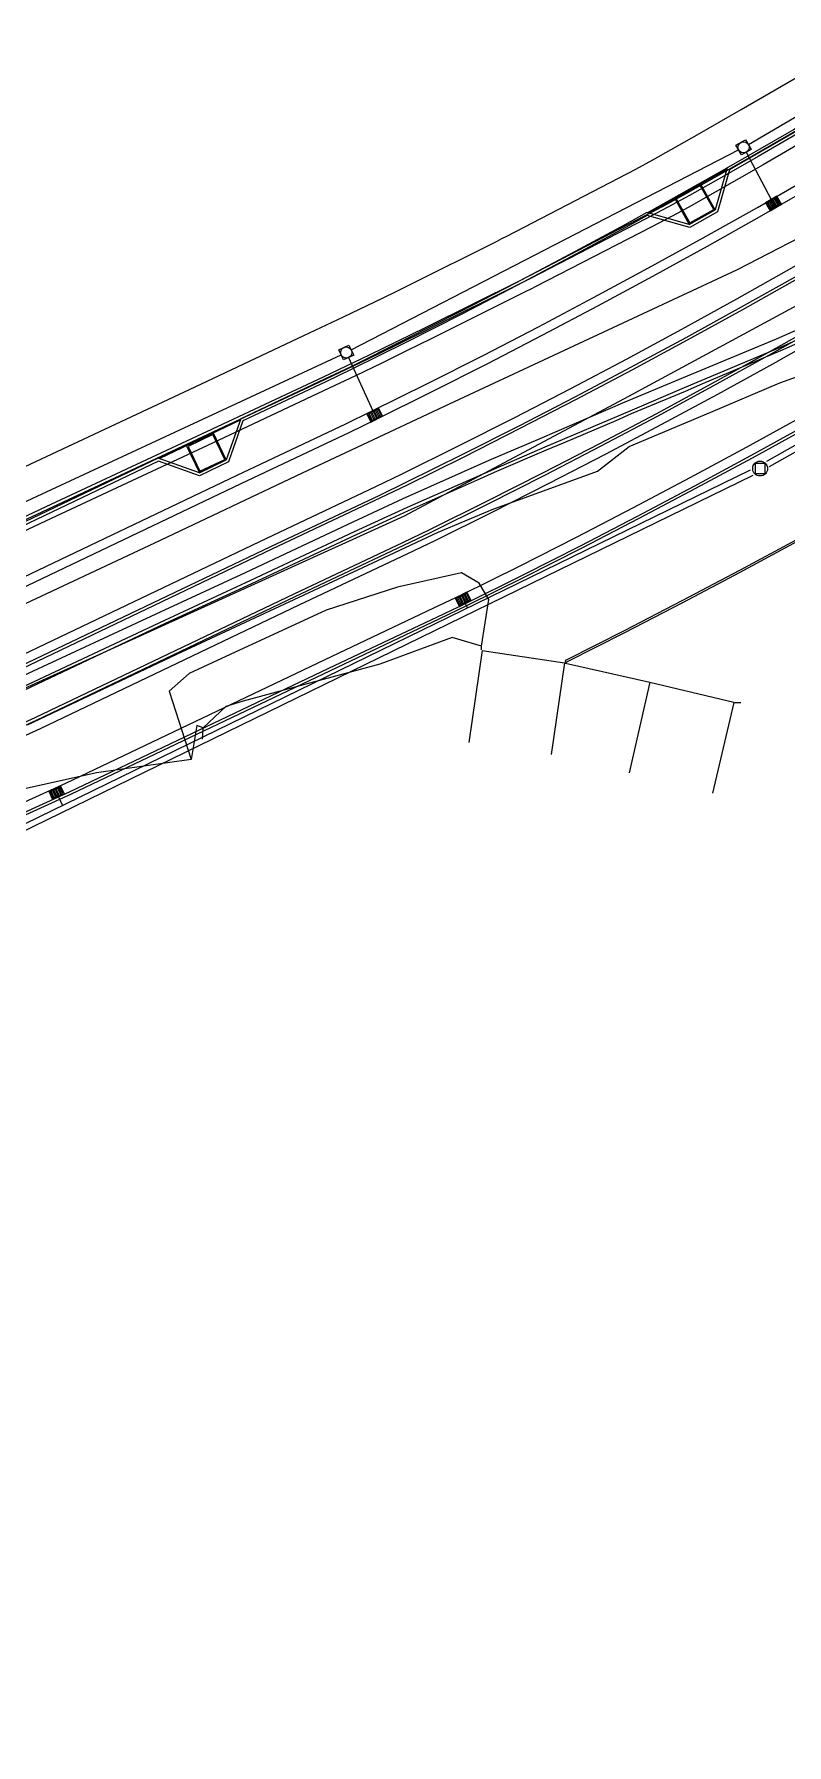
# Model space of a CAD drawing. Header units: millimetres. Extents: x 229854 to 231132, y 144419 to 144704.
# Drawn here: x 230961.6 to 231002.1, y 144540.2 to 144632.2 of the extents above; entities that cross this region are included whole.
import ezdxf

# ---------------------------------------------------------------- set-up
doc = ezdxf.new("R2010")
doc.units = ezdxf.units.MM
for name, color, linetype in [('Fond de plan1', 7, 'Continuous'), ('G - Bde contrebutage', 191, 'Continuous'), ('G - Bordure', 40, 'Continuous'), ('G - CV', 151, 'Continuous'), ('G - Eg2302 - Av', 1, 'Continuous'), ('G - Egout Ext', 134, 'Continuous'), ('G - Egout_EP', 5, 'Continuous'), ('G - Elec - gaine', 191, 'Continuous'), ('G - FE', 160, 'Continuous')]:
    doc.layers.add(name, color=color, linetype=linetype)

msp = doc.modelspace()

# ---------------------------------------------------------------- linework, layer by layer
at = {"layer": 'Fond de plan1'}
for points in [[(230930.772, 144599.841), (230933.266, 144597.113), (230935.87, 144597.249), (230950.134, 144603.734), (230956.421, 144606.608), (230961.1, 144608.925), (230970.25, 144613.21), (230976.084, 144615.968), (230978.22, 144616.982), (230980.353, 144618.002), (230981.049, 144618.339), (230981.741, 144618.682), (230986.482, 144621.057), (230986.735, 144621.184), (230987.004, 144621.321), (230993.024, 144624.432), (230993.951, 144624.921), (230994.87, 144625.427), (230997.244, 144626.769), (230999.61, 144628.126), (231008.423, 144633.222), (231014.998, 144637.038), (231023.722, 144642.141)], [(230930.772, 144599.841), (230933.266, 144597.113), (230935.87, 144597.249), (230950.134, 144603.734), (230956.421, 144606.608), (230961.1, 144608.925), (230970.25, 144613.21), (230976.084, 144615.968), (230978.22, 144616.982), (230980.353, 144618.002), (230981.049, 144618.339), (230981.741, 144618.682), (230986.482, 144621.057), (230986.735, 144621.184), (230987.004, 144621.321), (230993.024, 144624.432), (230993.951, 144624.921), (230994.87, 144625.427), (230997.244, 144626.769), (230999.61, 144628.126), (231008.423, 144633.222), (231014.998, 144637.038), (231023.722, 144642.141)], [(230956.59, 144604.124), (230962.226, 144606.765), (230970.877, 144610.808), (230977.15, 144613.751), (230978.386, 144614.335), (230979.617, 144614.927), (230981.125, 144615.663), (230982.63, 144616.406), (230987.725, 144618.94), (230987.959, 144619.057), (230988.21, 144619.185), (230994.417, 144622.405), (230995.462, 144622.958), (230996.499, 144623.526), (230998.471, 144624.636), (231000.435, 144625.762), (231009.413, 144630.956)], [(231009.474, 144630.808), (231000.524, 144625.611), (230998.683, 144624.552), (230996.831, 144623.511), (230995.663, 144622.873), (230994.486, 144622.252), (230988.281, 144619.038), (230988.035, 144618.913), (230987.807, 144618.799), (230982.712, 144616.263), (230981.108, 144615.469), (230979.499, 144614.684), (230978.366, 144614.139), (230977.23, 144613.602), (230970.931, 144610.652), (230962.298, 144606.619), (230956.652, 144603.975)], [(231009.731, 144630.36), (231000.797, 144625.159), (230999.512, 144624.417), (230998.222, 144623.682), (230996.928, 144622.955), (230996.213, 144622.561), (230995.493, 144622.174), (230994.769, 144621.796), (230988.575, 144618.607), (230988.295, 144618.465), (230988.035, 144618.334), (230982.944, 144615.797), (230981.616, 144615.14), (230980.284, 144614.491), (230978.87, 144613.812), (230977.453, 144613.141), (230971.171, 144610.188), (230962.501, 144606.135), (230956.877, 144603.493)], [(231007.217, 144623.541), (230999.4, 144619.505), (230983.911, 144612.273), (230975.995, 144608.569), (230968.046, 144604.793), (230960.214, 144601.12), (230952.185, 144597.37), (230944.316, 144593.681), (230936.114, 144589.777), (230927.331, 144584.759), (230920.786, 144579.763), (230918.97, 144577.89), (230913.668, 144572.591), (230918.987, 144570.169), (230925.079, 144568.589), (230929.362, 144567.316), (230934.026, 144566.171), (230938.539, 144564.917), (230943.903, 144563.433), (230950.812, 144561.822)], [(231004.64, 144617.165), (231001.499, 144615.783), (230996.282, 144613.606), (230993.363, 144612.383), (230988.779, 144610.418), (230986.043, 144609.252), (230981.413, 144607.18), (230978.449, 144605.812), (230972.93, 144603.199), (230968.359, 144601.082), (230960.26, 144597.329)], [(231004.893, 144616.737), (231001.718, 144615.325), (230996.551, 144613.15), (230993.632, 144611.907), (230989.046, 144609.963), (230986.286, 144608.77), (230981.651, 144606.72), (230978.795, 144605.412), (230973.221, 144602.784), (230968.588, 144600.647), (230960.646, 144596.906)], [(230960.353, 144596.571), (230968.641, 144600.492), (230973.286, 144602.633), (230978.915, 144605.275), (230981.716, 144606.554), (230985.425, 144608.215), (230986.339, 144608.613), (230989.147, 144609.82), (230990.058, 144610.2), (230992.885, 144611.409), (230993.711, 144611.781), (230996.614, 144612.986), (230997.55, 144613.4), (231001.743, 144615.163), (231004.948, 144616.582)], [(230961.214, 144595.022), (230969.262, 144598.821), (230979.804, 144603.741), (230983.318, 144605.396), (230986.215, 144606.605), (230991.886, 144608.681), (230993.593, 144609.996), (230997.978, 144611.855), (231001.698, 144613.422), (231002.645, 144613.768)], [(230985.648, 144599.254), (230986.035, 144601.777), (230985.517, 144602.644), (230984.566, 144603.204), (230981.125, 144602.439), (230977.288, 144601.194), (230972.12, 144598.82), (230969.924, 144597.79), (230968.846, 144596.831), (230970.027, 144593.156)], [(230984.064, 144599.725), (230980.168, 144598.298), (230972.822, 144596.295), (230971.885, 144596.005), (230970.673, 144594.87)], [(230985.654, 144599.059), (230985.648, 144599.254), (230984.064, 144599.725)], [(230985.678, 144599.02), (230984.956, 144594.072)], [(230985.678, 144599.02), (230990.115, 144598.372), (230990.158, 144598.339), (230994.694, 144597.315), (230994.696, 144597.321), (230999.222, 144596.254), (230999.223, 144596.223)], [(230990.115, 144598.372), (230989.392, 144593.424)], [(230994.694, 144597.315), (230993.593, 144592.438)], [(230999.223, 144596.223), (230998.076, 144591.357)], [(230999.223, 144596.223), (230999.605, 144596.224)], [(230970.642, 144594.261), (230970.673, 144594.87), (230970.327, 144594.997), (230970.027, 144593.156)], [(230970.027, 144593.156), (230964.932, 144592.443), (230957.426, 144590.786), (230956.926, 144579.739)]]:
    msp.add_lwpolyline(points, dxfattribs=at)
at = {"layer": 'G - Bde contrebutage'}
for points in [[(230902.631, 144568.111), (230939.287, 144588.917), (230960.205, 144598.441), (230974.105, 144605.077), (230979.953, 144607.842), (230981.38, 144608.526), (230984.413, 144610.031), (230987.436, 144611.564), (230990.445, 144613.121), (230993.44, 144614.705), (230996.42, 144616.314), (230999.386, 144617.948), (231002.337, 144619.608), (231005.271, 144621.292, -0.002821), (231021.234, 144630.616, -0.007944), (231029.683, 144635.31), (231044.426, 144643.496), (231053.326, 144648.463), (231056.298, 144650.146), (231056.544, 144649.711, -1.000026), (231058.023, 144647.101)], [(230836.337, 144545.309, 0.062957), (230841.948, 144545.671), (230843.008, 144545.975), (230848.098, 144547.751), (230895.164, 144564.176, 0.045148), (230902.878, 144567.677), (230939.515, 144588.471), (230960.416, 144597.988), (230974.32, 144604.625), (230980.168, 144607.39), (230981.6, 144608.077), (230984.638, 144609.584), (230987.664, 144611.119), (230990.677, 144612.678), (230993.675, 144614.264), (230996.659, 144615.875), (230999.629, 144617.511), (231002.584, 144619.174), (231005.522, 144620.86, -0.002821), (231021.484, 144630.183, -0.007947), (231029.922, 144634.871), (231044.669, 144643.059), (231053.572, 144648.027), (231056.544, 144649.711)], [(231058.023, 144647.101), (231055.042, 144645.412), (231046.128, 144640.438), (231031.358, 144632.237, 0.007967), (231022.982, 144627.584, 0.002824), (231007.033, 144618.267), (231004.066, 144616.565), (231001.088, 144614.89), (230998.096, 144613.241), (230995.089, 144611.618), (230992.068, 144610.02), (230989.032, 144608.449), (230985.983, 144606.903), (230982.915, 144605.381), (230981.458, 144604.682), (230975.607, 144601.916), (230961.684, 144595.269), (230940.88, 144585.796), (230904.358, 144565.067, -0.045147), (230896.153, 144561.344), (230849.086, 144544.919), (230843.917, 144543.115, 0.082602), (230837.694, 144540.153)], [(231058.023, 144647.101), (231058.27, 144646.666), (231055.287, 144644.976), (231046.371, 144640.001), (231031.597, 144631.798, 0.00797), (231023.232, 144627.15, 0.002825), (231007.285, 144617.835), (231004.313, 144616.13), (231001.331, 144614.453), (230998.335, 144612.802), (230995.325, 144611.177), (230992.3, 144609.577), (230989.26, 144608.004), (230986.207, 144606.456), (230983.134, 144604.931), (230981.673, 144604.23), (230975.822, 144601.464), (230961.895, 144594.816), (230941.107, 144585.35), (230904.605, 144564.633, -0.045147), (230896.317, 144560.872)]]:
    msp.add_lwpolyline(points, format="xyb", dxfattribs=at)
at = {"layer": 'G - Bordure'}
for points in [[(231063.202, 144645.262), (231063.279, 144645.133), (231060.62, 144643.516), (231057.199, 144641.577), (231048.268, 144636.593), (231033.464, 144628.373, 0.007996), (231025.18, 144623.772, 0.002829), (231009.248, 144614.466), (231006.24, 144612.739), (231003.228, 144611.046), (231000.203, 144609.378), (230997.163, 144607.737), (230994.108, 144606.122), (230991.039, 144604.533), (230987.955, 144602.969), (230984.844, 144601.426), (230983.349, 144600.709), (230977.496, 144597.941), (230963.544, 144591.281), (230948.792, 144584.564), (230948.73, 144584.701)], [(231014.193, 144633.937, 0.002139), (231002.048, 144626.821), (230999.176, 144625.173), (230998.852, 144624.991), (230998.219, 144622.73), (230996.824, 144621.946), (230994.541, 144622.586), (230993.355, 144621.932), (230990.423, 144620.35), (230987.478, 144618.792), (230984.518, 144617.26), (230981.544, 144615.752), (230978.574, 144614.279), (230977.201, 144613.62), (230972.693, 144611.488), (230971.912, 144609.282), (230970.468, 144608.593), (230968.255, 144609.376), (230957.5, 144604.242), (230946.297, 144599.14), (230945.057, 144595.829), (230943.902, 144595.303), (230943.964, 144595.167)], [(231014.213, 144633.775, 0.00213), (231002.124, 144626.692), (230999.25, 144625.043), (230998.98, 144624.891), (230998.347, 144622.63), (230996.844, 144621.785), (230994.559, 144622.425), (230993.427, 144621.801), (230990.494, 144620.217), (230987.547, 144618.659), (230984.587, 144617.126), (230981.612, 144615.618), (230978.64, 144614.144), (230977.266, 144613.485), (230972.813, 144611.379), (230972.033, 144609.174), (230970.477, 144608.431), (230968.264, 144609.214), (230957.563, 144604.106), (230946.415, 144599.03), (230945.176, 144595.718)]]:
    msp.add_lwpolyline(points, format="xyb", dxfattribs=at)
for points in [[(230994.564, 144622.579), (230998.852, 144624.991), (230998.829, 144624.909), (230994.646, 144622.556)], [(230996.824, 144621.946), (230998.219, 144622.73), (230997.435, 144624.125), (230996.04, 144623.341)], [(230996.847, 144622.028), (230998.137, 144622.753), (230997.412, 144624.043), (230996.122, 144623.318)], [(230968.255, 144609.376), (230972.695, 144611.496), (230972.667, 144611.416), (230968.335, 144609.348)], [(230970.468, 144608.593), (230971.912, 144609.282), (230971.223, 144610.726), (230969.779, 144610.037)], [(230970.497, 144608.673), (230971.832, 144609.311), (230971.195, 144610.646), (230969.859, 144610.009)]]:
    msp.add_lwpolyline(points, close=True, dxfattribs=at)
msp.add_lwpolyline([(231003.992, 144616.696), (231001.015, 144615.021), (230998.024, 144613.373), (230995.018, 144611.75), (230991.998, 144610.153), (230988.964, 144608.582), (230985.915, 144607.037), (230982.849, 144605.516), (230981.393, 144604.817), (230975.543, 144602.051), (230961.621, 144595.405), (230947.043, 144588.767), (230945.924, 144591.224), (230960.48, 144597.852), (230974.384, 144604.49), (230980.232, 144607.255), (230981.665, 144607.942), (230984.705, 144609.45), (230987.733, 144610.985), (230990.747, 144612.546), (230993.746, 144614.132), (230996.731, 144615.743), (230999.702, 144617.38), (231002.658, 144619.043)], dxfattribs=at)
msp.add_lwpolyline([(231004.309, 144605.818, -0.099936), (231003.836, 144605.672), (231002.597, 144604.989), (230999.519, 144603.327), (230996.426, 144601.692), (230993.319, 144600.083), (230990.196, 144598.5), (230990.138, 144598.471), (230990.182, 144598.381), (230990.241, 144598.411), (230993.364, 144599.994), (230996.472, 144601.603), (230999.566, 144603.239), (231002.645, 144604.901)], format="xyb", close=True, dxfattribs=at)
at = {"layer": 'G - CV'}
msp.add_lwpolyline([(231001.033, 144608.817, -1), (231000.233, 144608.817, -1)], format="xyb", close=True, dxfattribs=at)
msp.add_lwpolyline([(231000.362, 144608.545), (231000.905, 144608.545), (231000.905, 144609.088), (231000.362, 144609.088)], close=True, dxfattribs=at)
at = {"layer": 'G - Eg2302 - Av'}
for points in [[(230999.883, 144625.834), (231001.226, 144623.294)], [(231001.255, 144622.792), (231001.056, 144623.139)], [(231001.121, 144623.176), (231001.32, 144622.829)], [(231001.385, 144622.867), (231001.186, 144623.214)], [(231001.251, 144623.251), (231001.45, 144622.904)], [(231001.515, 144622.941), (231001.316, 144623.288)], [(231001.381, 144623.326), (231001.58, 144622.979)], [(231001.645, 144623.016), (231001.446, 144623.363)], [(230978.493, 144614.785), (230979.791, 144611.924)], [(230979.789, 144611.421), (230979.611, 144611.779)], [(230979.679, 144611.812), (230979.856, 144611.454)], [(230979.923, 144611.487), (230979.746, 144611.846)], [(230979.813, 144611.879), (230979.991, 144611.521)], [(230980.058, 144611.554), (230979.88, 144611.912)], [(230979.947, 144611.946), (230980.125, 144611.587)], [(230980.192, 144611.621), (230980.014, 144611.979)], [(230984.815, 144601.635), (230984.638, 144601.993)], [(230984.705, 144602.027), (230984.883, 144601.668)], [(230984.95, 144601.702), (230984.772, 144602.06)], [(230984.547, 144601.502), (230984.369, 144601.86)], [(230984.436, 144601.893), (230984.614, 144601.535)], [(230984.681, 144601.568), (230984.503, 144601.927)], [(230984.571, 144601.96), (230984.748, 144601.602)], [(230984.771, 144601.557), (230984.89, 144601.313)], [(230962.665, 144591.101), (230962.499, 144591.465)], [(230962.568, 144591.496), (230962.733, 144591.132)], [(230962.802, 144591.163), (230962.636, 144591.527)], [(230962.704, 144591.558), (230962.87, 144591.194)], [(230962.938, 144591.225), (230962.772, 144591.589)], [(230962.841, 144591.62), (230963.007, 144591.256)], [(230962.891, 144591.149), (230963.114, 144590.691)], [(230963.075, 144591.287), (230962.909, 144591.651)]]:
    msp.add_lwpolyline(points, dxfattribs=at)
for points in [[(231001.172, 144622.686), (231001.779, 144623.035), (231001.53, 144623.469), (231000.923, 144623.12)], [(231001.19, 144622.755), (231001.71, 144623.053), (231001.511, 144623.4), (231000.991, 144623.102)], [(230979.699, 144611.32), (230980.326, 144611.632), (230980.104, 144612.079), (230979.477, 144611.768)], [(230979.722, 144611.387), (230980.259, 144611.654), (230980.082, 144612.012), (230979.544, 144611.746)], [(230984.457, 144601.401), (230985.084, 144601.713), (230984.862, 144602.16), (230984.235, 144601.849)], [(230984.48, 144601.468), (230985.017, 144601.735), (230984.839, 144602.093), (230984.302, 144601.827)], [(230962.572, 144591.003), (230963.209, 144591.294), (230963.002, 144591.749), (230962.365, 144591.459)], [(230962.597, 144591.07), (230963.143, 144591.318), (230962.977, 144591.682), (230962.431, 144591.434)]]:
    msp.add_lwpolyline(points, close=True, dxfattribs=at)
at = {"layer": 'G - Egout Ext'}
for points in [[(231000.002, 144626.251), (231025.509, 144641.248)], [(230978.635, 144615.196), (230999.477, 144625.962)], [(230956.861, 144605.064), (230978.097, 144614.932)]]:
    msp.add_lwpolyline(points, dxfattribs=at)
for points in [[(230999.854, 144626.509), (231000.153, 144625.988), (230999.632, 144625.69), (230999.334, 144626.21)], [(230978.509, 144615.459), (230978.769, 144614.918), (230978.229, 144614.658), (230977.969, 144615.199)]]:
    msp.add_lwpolyline(points, close=True, dxfattribs=at)
for points in [[(231000.043, 144626.099, -1), (230999.443, 144626.099, -1)], [(230978.669, 144615.058, -1), (230978.069, 144615.058, -1)]]:
    msp.add_lwpolyline(points, format="xyb", close=True, dxfattribs=at)
at = {"layer": 'G - Egout_EP'}
for points in [[(231001.003, 144609.207), (231052.354, 144638.238)], [(231001.137, 144608.92), (231052.507, 144637.962)], [(230999.883, 144625.834), (231001.226, 144623.294)], [(230978.493, 144614.785), (230979.791, 144611.924)], [(230939.011, 144578.935), (231000.117, 144608.74)], [(230939.159, 144578.657), (231000.251, 144608.455)], [(230984.771, 144601.557), (230984.89, 144601.313)], [(230962.891, 144591.149), (230963.114, 144590.691)]]:
    msp.add_lwpolyline(points, dxfattribs=at)
at = {"layer": 'G - Egout_EP', "color": 7}
for points in [[(231001.172, 144622.686), (231001.779, 144623.035), (231001.53, 144623.469), (231000.923, 144623.12)], [(231001.19, 144622.755), (231001.71, 144623.053), (231001.511, 144623.4), (231000.991, 144623.102)], [(230979.699, 144611.32), (230980.326, 144611.632), (230980.104, 144612.079), (230979.477, 144611.768)], [(230979.722, 144611.387), (230980.259, 144611.654), (230980.082, 144612.012), (230979.544, 144611.746)], [(230984.457, 144601.401), (230985.084, 144601.713), (230984.862, 144602.16), (230984.235, 144601.849)], [(230984.48, 144601.468), (230985.017, 144601.735), (230984.839, 144602.093), (230984.302, 144601.827)], [(230962.572, 144591.003), (230963.209, 144591.294), (230963.002, 144591.749), (230962.365, 144591.459)], [(230962.597, 144591.07), (230963.143, 144591.318), (230962.977, 144591.682), (230962.431, 144591.434)]]:
    msp.add_lwpolyline(points, close=True, dxfattribs=at)
for points in [[(231001.255, 144622.792), (231001.056, 144623.139)], [(231001.121, 144623.176), (231001.32, 144622.829)], [(231001.385, 144622.867), (231001.186, 144623.214)], [(231001.251, 144623.251), (231001.45, 144622.904)], [(231001.515, 144622.941), (231001.316, 144623.288)], [(231001.381, 144623.326), (231001.58, 144622.979)], [(231001.645, 144623.016), (231001.446, 144623.363)], [(230979.789, 144611.421), (230979.611, 144611.779)], [(230979.679, 144611.812), (230979.856, 144611.454)], [(230979.924, 144611.487), (230979.746, 144611.846)], [(230979.813, 144611.879), (230979.991, 144611.521)], [(230980.058, 144611.554), (230979.88, 144611.912)], [(230979.947, 144611.946), (230980.125, 144611.587)], [(230980.192, 144611.621), (230980.014, 144611.979)], [(230984.815, 144601.635), (230984.638, 144601.993)], [(230984.705, 144602.027), (230984.883, 144601.668)], [(230984.95, 144601.702), (230984.772, 144602.06)], [(230984.547, 144601.502), (230984.369, 144601.86)], [(230984.436, 144601.893), (230984.614, 144601.535)], [(230984.681, 144601.568), (230984.503, 144601.927)], [(230984.571, 144601.96), (230984.748, 144601.602)], [(230962.665, 144591.101), (230962.499, 144591.465)], [(230962.568, 144591.496), (230962.733, 144591.132)], [(230962.802, 144591.163), (230962.636, 144591.527)], [(230962.704, 144591.558), (230962.87, 144591.194)], [(230962.938, 144591.225), (230962.772, 144591.589)], [(230962.841, 144591.62), (230963.007, 144591.256)], [(230963.075, 144591.287), (230962.909, 144591.651)]]:
    msp.add_lwpolyline(points, dxfattribs=at)
at = {"layer": 'G - Elec - gaine'}
msp.add_lwpolyline([(231109.62, 144680.357), (231058.22, 144649.169), (231028.196, 144631.989), (231002.415, 144617.481), (230993.554, 144612.691), (230981.478, 144606.254), (230974.027, 144602.867), (230943.376, 144588.967), (230939.698, 144587.018), (230933.738, 144583.8), (230925.696, 144579.188), (230916.127, 144573.597), (230901.188, 144565.251)], dxfattribs=at)
at = {"layer": 'G - FE'}
for points in [[(230847.382, 144551.473), (230893.929, 144567.717, 0.045148), (230901.026, 144570.938), (230937.809, 144591.814), (230958.831, 144601.387), (230972.711, 144608.013), (230978.555, 144610.776), (230979.955, 144611.447), (230982.957, 144612.936), (230985.955, 144614.456), (230988.938, 144616.001), (230991.908, 144617.571), (230994.863, 144619.167), (230997.805, 144620.788), (231000.732, 144622.434), (231003.634, 144624.1, -0.002817), (231019.611, 144633.431, -0.007923), (231028.128, 144638.163), (231042.845, 144646.336), (231051.733, 144651.295), (231054.972, 144653.131), (231057.589, 144654.723), (231057.601, 144654.73)], [(230900.78, 144571.373), (230937.582, 144592.26), (230958.62, 144601.84), (230972.496, 144608.464), (230978.34, 144611.227), (230979.736, 144611.897), (230982.732, 144613.383), (230985.727, 144614.901), (230988.706, 144616.444), (230991.672, 144618.012), (230994.624, 144619.606), (230997.561, 144621.225), (231000.485, 144622.869), (231003.383, 144624.532, -0.002817), (231019.361, 144633.864, -0.00792), (231027.888, 144638.602), (231042.602, 144646.773), (231051.488, 144651.731), (231054.719, 144653.562), (231057.329, 144655.15), (231057.346, 144655.16), (231057.601, 144654.73)], [(231062.948, 144645.693), (231060.291, 144644.076), (231056.88, 144642.143), (231047.952, 144637.161), (231033.153, 144628.944, 0.007991), (231024.855, 144624.335, 0.002828), (231008.921, 144615.027), (231005.919, 144613.305), (231002.912, 144611.614), (230999.892, 144609.949), (230996.856, 144608.31), (230993.807, 144606.698), (230990.742, 144605.111), (230987.664, 144603.55), (230984.559, 144602.01), (230983.07, 144601.296), (230977.217, 144598.528), (230963.269, 144591.87), (230942.585, 144582.452), (230906.209, 144561.806, -0.045147), (230897.388, 144557.803), (230850.841, 144541.559)], [(230850.841, 144541.559), (230851.006, 144541.087), (230897.553, 144557.331, 0.045148), (230906.456, 144561.371), (230942.813, 144582.006), (230963.48, 144591.417), (230977.431, 144598.077), (230983.285, 144600.845), (230984.779, 144601.561), (230987.888, 144603.104), (230990.97, 144604.666), (230994.038, 144606.255), (230997.092, 144607.869), (231000.131, 144609.51), (231003.156, 144611.177), (231006.165, 144612.87), (231009.173, 144614.595, -0.002829), (231025.105, 144623.902, -0.007995), (231033.392, 144628.505), (231048.195, 144636.724), (231057.125, 144641.707), (231060.544, 144643.645), (231063.202, 144645.262), (231062.948, 144645.693)]]:
    msp.add_lwpolyline(points, format="xyb", dxfattribs=at)

doc.saveas('drawing.dxf')
